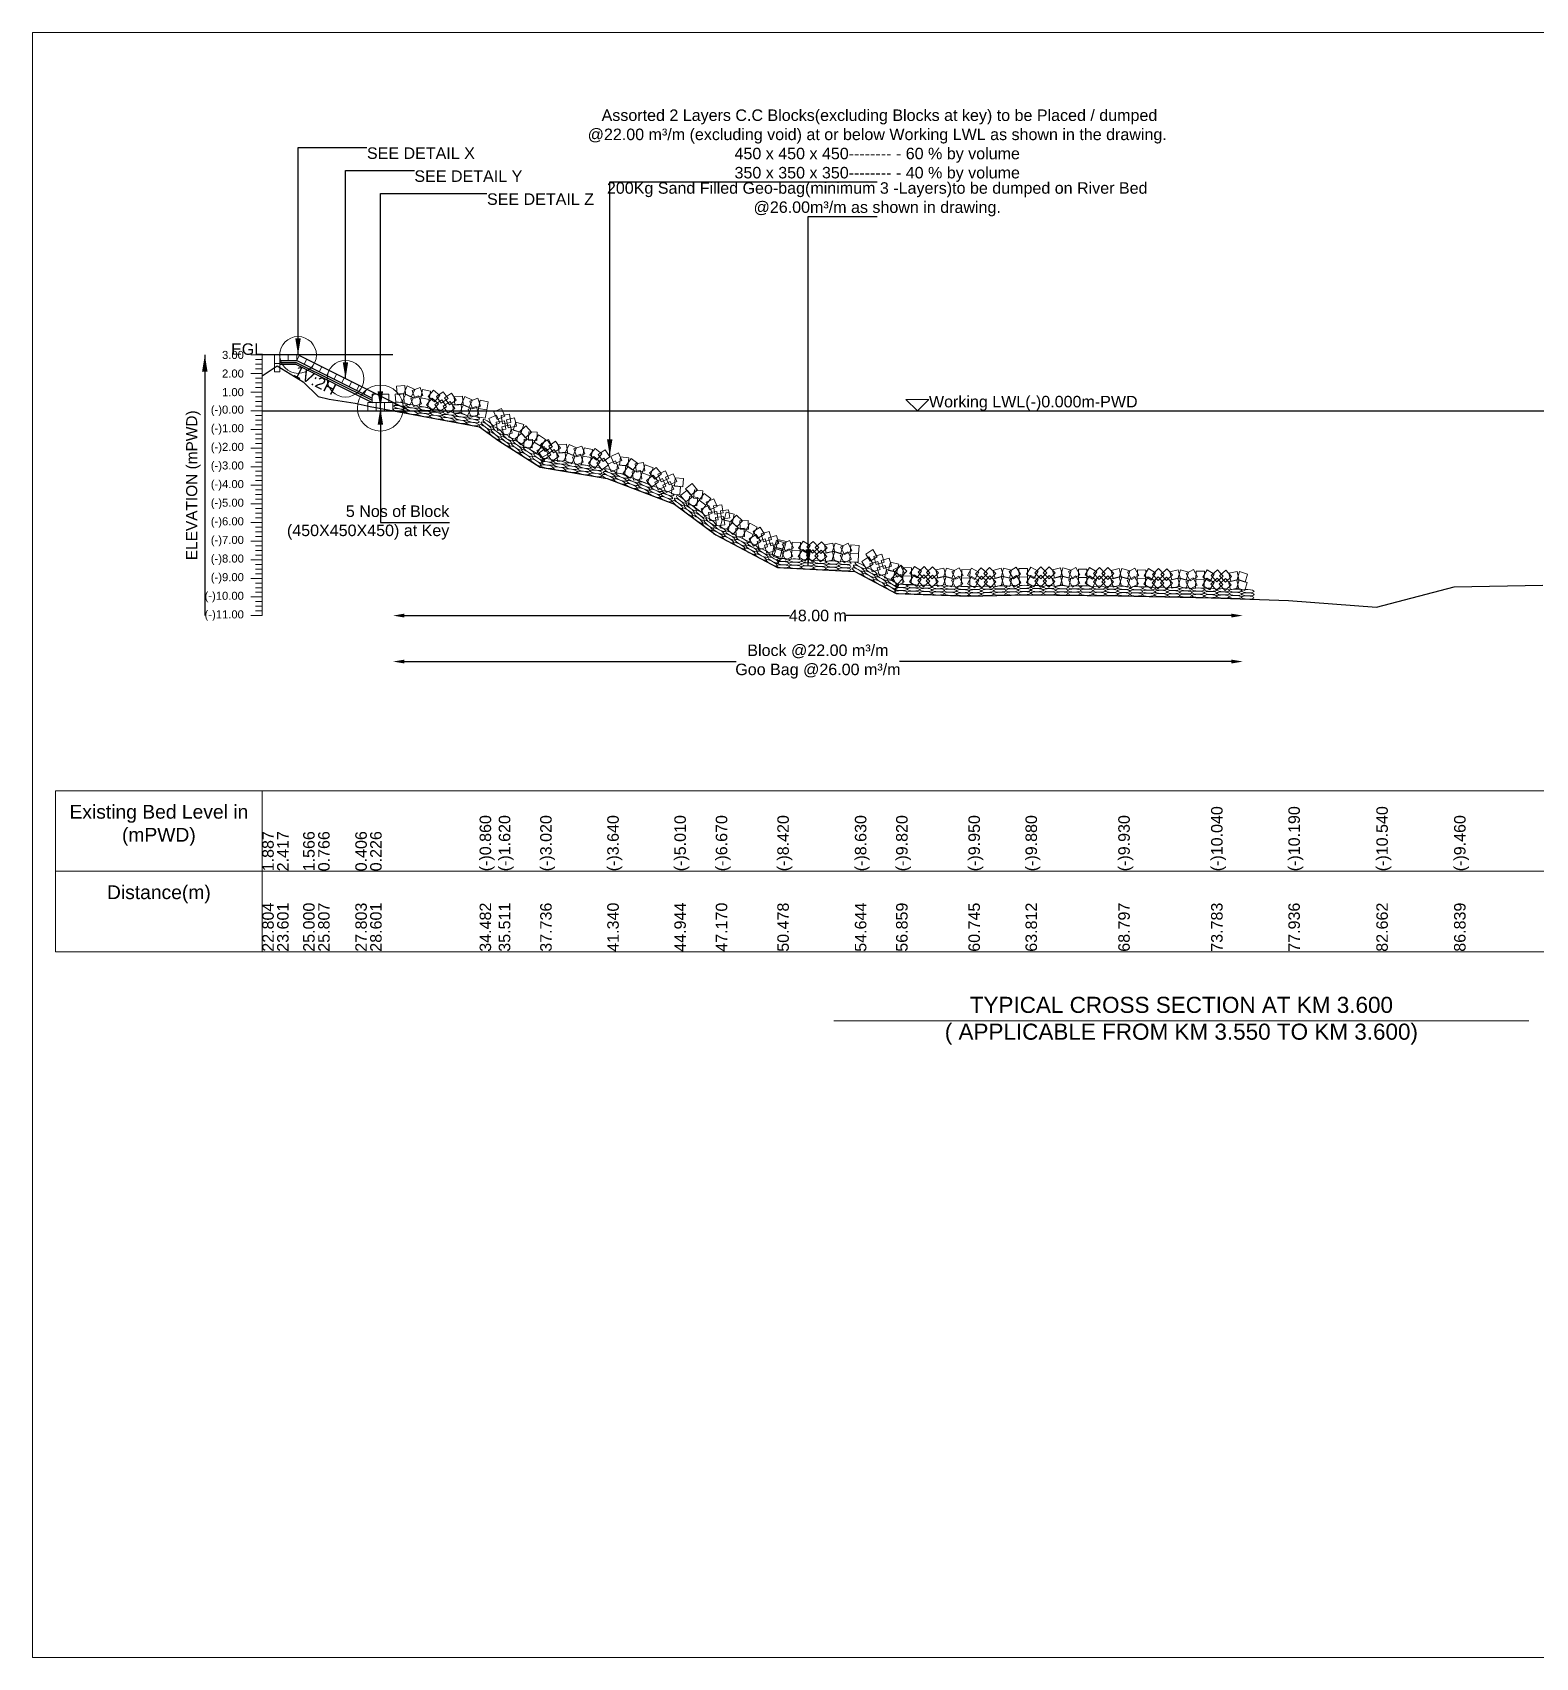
# Model space of a CAD drawing. Header units: inches. Extents: x 89000 to 380017, y -7071 to 0.
# Drawn here: x 370000 to 376541, y -7071 to 0 of the extents above; entities that cross this region are included whole.
import ezdxf

# ---------------------------------------------------------------- set-up
doc = ezdxf.new("R2010")
doc.units = ezdxf.units.IN
doc.header["$LTSCALE"] = 7
doc.header["$MEASUREMENT"] = 0
doc.header["$PDMODE"] = 3
for name, color, linetype, lineweight in [('Cross section Data Border', 7, 'Continuous', 9), ('Cross Section Labels', 7, 'Continuous', 9), ('Existing_Bed_Level for Xsection', 7, 'Continuous', 25), ('Long Section Labels', 7, 'Continuous', 9)]:
    doc.layers.add(name, color=color, linetype=linetype, lineweight=lineweight)
doc.styles.get("Standard").update_dxf_attribs({"font": 'arial.ttf'})
doc.dimstyles.new('Appron Lebeling Style', dxfattribs={"dimtxt": 50, "dimasz": 50, "dimexe": 0.18, "dimexo": 0.0625, "dimgap": 0.09, "dimtad": 0, "dimtih": 1, "dimtoh": 1, "dimdec": 4, "dimzin": 0, "dimdsep": 46, "dimtxsty": 'Standard', "dimcen": 0.09, "dimse1": 1, "dimse2": 1, "dimadec": 0, "dimazin": 0, "dimtfac": 1, "dimtdec": 4, "dimtofl": 0, "dimtmove": 0, "dimatfit": 3, "dimfxl": 1, "dimtolj": 1, "dimtzin": 0, "dimarcsym": 0})
doc.dimstyles.get("Standard").update_dxf_attribs({"dimtxt": 0.18, "dimasz": 0.18, "dimexe": 0.18, "dimexo": 0.0625, "dimgap": 0.09, "dimtad": 0, "dimtih": 1, "dimtoh": 1, "dimdec": 4, "dimzin": 0, "dimdsep": 46, "dimtxsty": 'Standard', "dimcen": 0.09, "dimadec": 0, "dimazin": 0, "dimtfac": 1, "dimtdec": 4, "dimtofl": 0, "dimtmove": 0, "dimatfit": 3, "dimfxl": 1, "dimtolj": 1, "dimtzin": 0, "dimarcsym": 0})

# ---------------------------------------------------------------- blocks, each defined once
blk = doc.blocks.new('*D63')
at = {"layer": 'Cross Section Labels', "color": 0, "lineweight": -2, "transparency": 16777216}
for p, q in [((371618.7, -2537.3), (373294.6, -2537.3)), ((375217.7, -2537.3), (373541.8, -2537.3))]:
    blk.add_line(p, q, dxfattribs=at)
at = {"layer": 'Cross Section Labels', "color": 0, "transparency": 16777216}
for points in [[(371618.7, -2528.9), (371618.7, -2545.6), (371568.7, -2537.3)], [(375217.7, -2528.9), (375217.7, -2545.6), (375267.7, -2537.3)]]:
    blk.add_solid(points, dxfattribs=at)
at = {"layer": 'Defpoints', "color": 0, "transparency": 16777216}
for p in [(371568.7, -1646.3), (375267.7, -2464.5), (375267.7, -2537.3)]:
    blk.add_point(p, dxfattribs=at)
at = {"layer": 'Cross Section Labels', "color": 0, "transparency": 16777216, "insert": (373418.2, -2537.3), "char_height": 50, "attachment_point": 5}
blk.add_mtext('\\A1;48.00 m', dxfattribs=at)
blk = doc.blocks.new('*D64')
at = {"layer": 'Cross Section Labels', "color": 0, "lineweight": -2, "transparency": 16777216}
for p, q in [((371618.7, -2737.3), (373062.6, -2737.3)), ((375217.7, -2737.3), (373773.8, -2737.3))]:
    blk.add_line(p, q, dxfattribs=at)
at = {"layer": 'Cross Section Labels', "color": 0, "transparency": 16777216}
for points in [[(371618.7, -2728.9), (371618.7, -2745.6), (371568.7, -2737.3)], [(375217.7, -2728.9), (375217.7, -2745.6), (375267.7, -2737.3)]]:
    blk.add_solid(points, dxfattribs=at)
at = {"layer": 'Defpoints', "color": 0, "transparency": 16777216}
for p in [(371568.7, -1646.3), (375267.7, -2464.5), (375267.7, -2737.3)]:
    blk.add_point(p, dxfattribs=at)
at = {"layer": 'Cross Section Labels', "color": 0, "transparency": 16777216, "insert": (373418.2, -2737.3), "char_height": 50, "attachment_point": 5}
blk.add_mtext('\\A1;Block @22.00 m³/m ^JGoo Bag @26.00 m³/m ', dxfattribs=at)

msp = doc.modelspace()

# ---------------------------------------------------------------- linework, layer by layer
at = {"layer": 'Cross section Data Border'}
msp.add_lwpolyline([(370100, -3300), (378097.0325, -3300), (378097.0325, -4000), (370100, -4000)], close=True, dxfattribs=at)
for points in [[(371000, -3300), (371000, -4000)], [(370100, -3650), (378097.0325, -3650)]]:
    msp.add_lwpolyline(points, dxfattribs=at)
at = {"layer": 'Cross Section Labels'}
for points in [[(370000, 0), (380000, 0), (380000, -7071), (370000, -7071)], [(373851.5077, -1646.26), (373901.5077, -1596.26), (373801.5077, -1596.26)]]:
    msp.add_lwpolyline(points, close=True, dxfattribs=at)
msp.add_lwpolyline([(373488, -4300), (375000, -4300), (376512, -4300)], dxfattribs=at)
for centre, radius in [((371155.6077, -1403.26), 80), ((371362.1577, -1506.535), 80), ((371514.0327, -1634.11), 100)]:
    msp.add_circle(centre, radius, dxfattribs=at)
at = {"layer": 'Existing_Bed_Level for Xsection'}
for points in [[(371568.7077, -1403.26), (371000, -1403.26)], [(371641.6077, -1646.26), (371160.73854, -1405.82542), (371155.6077, -1403.26), (371149.87125, -1403.26), (371076.97125, -1403.26)], [(371000, -1493.413), (371064.58445, -1450.483), (371177.91581, -1519.414), (371243.28085, -1584.214), (371291.37717, -1595.554), (371404.94889, -1613.374), (371469.57245, -1627.954), (371945.94803, -1715.92), (372029.27132, -1777.48), (372209.5257, -1890.88), (372501.46012, -1941.1), (372793.41303, -2052.07), (372973.67817, -2186.53), (373241.61096, -2328.28), (373579.10447, -2345.29), (373758.53336, -2441.68), (374073.2908, -2452.21), (374321.706, -2446.54), (374725.45679, -2450.59), (375129.37664, -2459.5), (375465.72137, -2471.65), (375848.53475, -2500), (376186.86925, -2412.52), (376573.15247, -2404.42)], [(371076.97125, -1427.56), (371149.87125, -1427.56), (371477.5827, -1591.41573)], [(371076.97125, -1435.66), (371147.9591, -1435.66), (371477.5827, -1600.4718)], [(371076.97125, -1443.76), (371146.04695, -1443.76), (371477.5827, -1609.52788)], [(371000, -1646.26), (377401.40476, -1646.26)]]:
    msp.add_lwpolyline(points, dxfattribs=at)
at = {"layer": 'Long Section Labels'}
for points in [[(371000, -1403.26), (370950, -1403.26)], [(371000, -2537.26), (371000, -2456.26), (371000, -2375.26), (371000, -2294.26), (371000, -2213.26), (371000, -2132.26), (371000, -2051.26), (371000, -1970.26), (371000, -1889.26), (371000, -1808.26), (371000, -1727.26), (371000, -1646.26), (371000, -1565.26), (371000, -1484.26), (371000, -1403.26)], [(371000, -1484.26), (370950, -1484.26)], [(371000, -1423.51), (370970, -1423.51)], [(371000, -1443.76), (370970, -1443.76)], [(371000, -1464.01), (370970, -1464.01)], [(371000, -1504.51), (370970, -1504.51)], [(371000, -1524.76), (370970, -1524.76)], [(371000, -1545.01), (370970, -1545.01)], [(371000, -1565.26), (370950, -1565.26)], [(371000, -1585.51), (370970, -1585.51)], [(371000, -1605.76), (370970, -1605.76)], [(371000, -1626.01), (370970, -1626.01)], [(371000, -1646.26), (370950, -1646.26)], [(371000, -1666.51), (370970, -1666.51)], [(371000, -1686.76), (370970, -1686.76)], [(371000, -1727.26), (370950, -1727.26)], [(371000, -1707.01), (370970, -1707.01)], [(371000, -1747.51), (370970, -1747.51)], [(371000, -1808.26), (370950, -1808.26)], [(371000, -1767.76), (370970, -1767.76)], [(371000, -1788.01), (370970, -1788.01)], [(371000, -1828.51), (370970, -1828.51)], [(371000, -1889.26), (370950, -1889.26)], [(371000, -1848.76), (370970, -1848.76)], [(371000, -1869.01), (370970, -1869.01)], [(371000, -1970.26), (370950, -1970.26)], [(371000, -1909.51), (370970, -1909.51)], [(371000, -1929.76), (370970, -1929.76)], [(371000, -1950.01), (370970, -1950.01)], [(371000, -1990.51), (370970, -1990.51)], [(371000, -2010.76), (370970, -2010.76)], [(371000, -2031.01), (370970, -2031.01)], [(371000, -2051.26), (370950, -2051.26)], [(371000, -2071.51), (370970, -2071.51)], [(371000, -2091.76), (370970, -2091.76)], [(371000, -2112.01), (370970, -2112.01)], [(371000, -2132.26), (370950, -2132.26)], [(371000, -2152.51), (370970, -2152.51)], [(371000, -2172.76), (370970, -2172.76)], [(371000, -2213.26), (370950, -2213.26)], [(371000, -2193.01), (370970, -2193.01)], [(371000, -2233.51), (370970, -2233.51)], [(371000, -2253.76), (370970, -2253.76)], [(371000, -2294.26), (370950, -2294.26)], [(371000, -2274.01), (370970, -2274.01)], [(371000, -2314.51), (370970, -2314.51)], [(371000, -2375.26), (370950, -2375.26)], [(371000, -2334.76), (370970, -2334.76)], [(371000, -2355.01), (370970, -2355.01)], [(371000, -2395.51), (370970, -2395.51)], [(371000, -2456.26), (370950, -2456.26)], [(371000, -2415.76), (370970, -2415.76)], [(371000, -2436.01), (370970, -2436.01)], [(371000, -2537.26), (370950, -2537.26)], [(371000, -2476.51), (370970, -2476.51)], [(371000, -2496.76), (370970, -2496.76)], [(371000, -2517.01), (370970, -2517.01)]]:
    msp.add_lwpolyline(points, dxfattribs=at)
for points in [[(371076.97125, -1403.26), (371052.67125, -1403.26), (371052.67125, -1439.71), (371076.97125, -1439.71)], [(371113.42125, -1403.26), (371076.97125, -1403.26), (371076.97125, -1427.56), (371113.42125, -1427.56)], [(371149.87125, -1403.26), (371113.42125, -1403.26), (371113.42125, -1427.56), (371149.87125, -1427.56)], [(371193.34041, -1422.12635), (371160.73854, -1405.82542), (371149.87125, -1427.56), (371182.47312, -1443.86094)], [(371076.97125, -1439.71), (371052.67125, -1439.71), (371052.67125, -1476.16), (371076.97125, -1476.16)], [(371225.94228, -1438.42729), (371193.34041, -1422.12635), (371182.47312, -1443.86094), (371215.07499, -1460.16187)], [(371258.54416, -1454.72823), (371225.94228, -1438.42729), (371215.07499, -1460.16187), (371247.67687, -1476.46281)], [(371291.14603, -1471.02916), (371258.54416, -1454.72823), (371247.67687, -1476.46281), (371280.27874, -1492.76374)], [(371323.7479, -1487.3301), (371291.14603, -1471.02916), (371280.27874, -1492.76374), (371312.88061, -1509.06468)], [(371356.34977, -1503.63103), (371323.7479, -1487.3301), (371312.88061, -1509.06468), (371345.48248, -1525.36561)], [(371388.95164, -1519.93197), (371356.34977, -1503.63103), (371345.48248, -1525.36561), (371378.08435, -1541.66655)], [(371421.55351, -1536.2329), (371388.95164, -1519.93197), (371378.08435, -1541.66655), (371410.68622, -1557.96748)], [(371454.15538, -1552.53384), (371421.55351, -1536.2329), (371410.68622, -1557.96748), (371443.28809, -1574.26842)], [(371486.75725, -1568.83477), (371454.15538, -1552.53384), (371443.28809, -1574.26842), (371475.88996, -1590.56936)], [(371620.78136, -1535.56705), (371584.4462, -1538.45815), (371587.33729, -1574.79331), (371623.67246, -1571.90222)], [(371664.19507, -1553.18432), (371631.28864, -1537.50729), (371615.61161, -1570.41373), (371648.51805, -1586.09075)], [(371686.84195, -1545.15392), (371652.48341, -1557.32327), (371664.65276, -1591.68181), (371699.01131, -1579.51246)], [(371732.8228, -1560.42412), (371696.97879, -1553.80528), (371690.35995, -1589.64929), (371726.20396, -1596.26813)], [(371495.8077, -1609.81), (371459.3577, -1609.81), (371459.3577, -1646.26), (371495.8077, -1646.26)], [(371514.0327, -1573.36), (371477.5827, -1573.36), (371477.5827, -1609.81), (371514.0327, -1609.81)], [(371532.2577, -1609.81), (371495.8077, -1609.81), (371495.8077, -1646.26), (371532.2577, -1646.26)], [(371550.4827, -1573.36), (371514.0327, -1573.36), (371514.0327, -1609.81), (371550.4827, -1609.81)], [(371568.7077, -1609.81), (371532.2577, -1609.81), (371532.2577, -1646.26), (371568.7077, -1646.26)], [(371614.16252, -1571.41107), (371577.82736, -1574.30216), (371580.71845, -1610.63732), (371617.05361, -1607.74623)], [(371657.57623, -1589.02833), (371624.6698, -1573.35131), (371608.99277, -1606.25774), (371641.89921, -1621.93477)], [(371680.22311, -1580.99793), (371645.86457, -1593.16728), (371658.03392, -1627.52583), (371692.39246, -1615.35647)], [(371726.20396, -1596.26813), (371690.35995, -1589.64929), (371683.7411, -1625.49331), (371719.58512, -1632.11215)], [(371766.50857, -1615.44502), (371738.76201, -1591.80754), (371715.12452, -1619.5541), (371742.87109, -1643.19159)], [(371773.12741, -1579.60101), (371745.38085, -1555.96352), (371721.74337, -1583.71009), (371749.48993, -1607.34757)], [(371781.35088, -1598.77472), (371751.31688, -1619.42809), (371771.97024, -1649.46209), (371802.00424, -1628.80872)], [(371787.96972, -1562.93071), (371757.93572, -1583.58407), (371778.58909, -1613.61807), (371808.62309, -1592.96471)], [(371837.85199, -1635.40738), (371817.17471, -1605.38984), (371787.15717, -1626.06711), (371807.83444, -1656.08466)], [(371844.47083, -1599.56337), (371823.79356, -1569.54582), (371793.77601, -1590.2231), (371814.45328, -1620.24064)], [(371865.07063, -1617.74296), (371828.73547, -1620.63405), (371831.62656, -1656.96922), (371867.96172, -1654.07812)], [(371871.68947, -1581.89895), (371835.35431, -1584.79004), (371838.2454, -1621.1252), (371874.58056, -1618.23411)], [(371908.48434, -1635.36023), (371875.57791, -1619.6832), (371859.90088, -1652.58963), (371892.80731, -1668.26666)], [(371915.10318, -1599.51621), (371882.19675, -1583.83919), (371866.51972, -1616.74562), (371899.42615, -1632.42265)], [(371937.75006, -1591.48581), (371903.39152, -1603.65516), (371915.56087, -1638.0137), (371949.91941, -1625.84435)], [(371983.73091, -1606.75601), (371947.88689, -1600.13717), (371941.26805, -1635.98119), (371977.11207, -1642.60003)], [(371931.13122, -1627.32983), (371896.77268, -1639.49918), (371908.94203, -1673.85772), (371943.30057, -1661.68837)], [(371977.11207, -1642.60003), (371941.26805, -1635.98119), (371934.64921, -1671.8252), (371970.49323, -1678.44404)], [(372033.91692, -1698.57882), (372019.33761, -1665.17154), (371985.93033, -1679.75084), (372000.50963, -1713.15812)], [(372055.57638, -1669.2621), (372040.99708, -1635.85481), (372007.58979, -1650.43412), (372022.1691, -1683.8414)], [(372054.56415, -1690.10034), (372018.51639, -1695.50049), (372023.91654, -1731.54824), (372059.9643, -1726.1481)], [(372076.22361, -1660.78361), (372040.17586, -1666.18376), (372045.576, -1702.23152), (372081.62376, -1696.83137)], [(372106.318, -1712.53907), (372098.21255, -1677.00171), (372062.67519, -1685.10715), (372070.78063, -1720.64452)], [(372138.14044, -1706.19729), (372103.31358, -1695.44125), (372092.55754, -1730.26811), (372127.3844, -1741.02415)], [(372086.90841, -1743.39147), (372078.80297, -1707.85411), (372043.26561, -1715.95955), (372051.37105, -1751.49692)], [(372118.73086, -1737.04969), (372083.904, -1726.29365), (372073.14796, -1761.12051), (372107.97482, -1771.87655)], [(372152.5471, -1769.47777), (372127.7749, -1742.73939), (372101.03652, -1767.51159), (372125.80872, -1794.24997)], [(372171.95668, -1738.62537), (372147.18448, -1711.88699), (372120.44611, -1736.65919), (372145.2183, -1763.39757)], [(372195.96765, -1739.5428), (372159.54473, -1738.138), (372158.13993, -1774.56092), (372194.56285, -1775.96572)], [(372233.03719, -1770.74003), (372202.18479, -1751.33045), (372182.7752, -1782.18285), (372213.6276, -1801.59243)], [(372176.55807, -1770.3952), (372140.13515, -1768.9904), (372138.73035, -1805.41332), (372175.15327, -1806.81812)], [(372213.6276, -1801.59243), (372182.7752, -1782.18285), (372163.36562, -1813.03525), (372194.21802, -1832.44484)], [(372243.97835, -1834.31929), (372226.94488, -1802.09409), (372194.71968, -1819.12756), (372211.75315, -1851.35276)], [(372234.44665, -1808.60493), (372204.66774, -1829.62442), (372225.68723, -1859.40333), (372255.46614, -1838.38384)], [(372240.62619, -1772.68257), (372210.84728, -1793.70206), (372231.86677, -1823.48097), (372261.64568, -1802.46148)], [(372263.38793, -1803.46689), (372246.35446, -1771.24169), (372214.12926, -1788.27516), (372231.16273, -1820.50036)], [(372291.39198, -1844.54315), (372270.34878, -1814.78099), (372240.58662, -1835.82419), (372261.62982, -1865.58635)], [(372297.57152, -1808.6208), (372276.52832, -1778.85863), (372246.76616, -1799.90183), (372267.80936, -1829.664)], [(372318.39233, -1826.54684), (372282.09528, -1829.88254), (372285.43098, -1866.17958), (372321.72803, -1862.84389)], [(372324.57187, -1790.62449), (372288.27483, -1793.96018), (372291.61052, -1830.25723), (372327.90757, -1826.92153)], [(372362.01846, -1843.63132), (372328.92257, -1828.35831), (372313.64956, -1861.45419), (372346.74545, -1876.7272)], [(372368.198, -1807.70896), (372335.10211, -1792.43595), (372319.82911, -1825.53184), (372352.92499, -1840.80484)], [(372384.56533, -1835.32427), (372350.35835, -1847.91333), (372362.9474, -1882.12032), (372397.15439, -1869.53126)], [(372390.74488, -1799.40191), (372356.53789, -1811.99097), (372369.12695, -1846.19796), (372403.33393, -1833.6089)], [(372436.90922, -1814.10807), (372400.98686, -1807.92853), (372394.80732, -1843.85089), (372430.72968, -1850.03043)], [(372477.44557, -1832.79011), (372449.41172, -1809.49407), (372426.11568, -1837.52793), (372454.14954, -1860.82397)], [(372492.08269, -1815.93936), (372462.30378, -1836.95885), (372483.32327, -1866.73776), (372513.10218, -1845.71827)], [(372565.24809, -1862.64977), (372550.29988, -1829.40592), (372517.05603, -1844.35413), (372532.00425, -1877.59798)], [(372430.72968, -1850.03043), (372394.80732, -1843.85089), (372388.62778, -1879.77325), (372424.55014, -1885.95279)], [(372471.26603, -1868.71247), (372443.23217, -1845.41643), (372419.93614, -1873.45029), (372447.97, -1896.74633)], [(372485.90315, -1851.86172), (372456.12424, -1872.88121), (372477.14373, -1902.66012), (372506.92264, -1881.64063)], [(372552.29756, -1896.72155), (372537.34935, -1863.4777), (372504.1055, -1878.42592), (372519.05371, -1911.66976)], [(372582.24679, -1884.23434), (372545.98339, -1880.55079), (372542.29984, -1916.81418), (372578.56323, -1920.49774)], [(372595.19732, -1850.16256), (372558.93392, -1846.47901), (372555.25037, -1882.7424), (372591.51376, -1886.42596)], [(372621.78924, -1909.36425), (372592.23455, -1888.03065), (372570.90094, -1917.58534), (372600.45563, -1938.91894)], [(372634.73977, -1875.29247), (372605.18508, -1853.95887), (372583.85147, -1883.51355), (372613.40616, -1904.84716)], [(372645.51033, -1905.53301), (372609.52456, -1911.33187), (372615.32341, -1947.31764), (372651.30918, -1941.51879)], [(372658.46086, -1871.46123), (372622.47509, -1877.26009), (372628.27394, -1913.24586), (372664.25972, -1907.44701)], [(372700.95034, -1894.74345), (372666.87856, -1881.79292), (372653.92803, -1915.8647), (372687.99981, -1928.81523)], [(372737.15409, -1920.84907), (372714.10542, -1892.61148), (372685.86784, -1915.66016), (372708.91651, -1943.89774)], [(372754.74975, -1907.1164), (372721.49401, -1922.03814), (372736.41574, -1955.29388), (372769.67148, -1940.37214)], [(372687.99981, -1928.81523), (372653.92803, -1915.8647), (372640.9775, -1949.93648), (372675.04928, -1962.88702)], [(372724.20356, -1954.92085), (372701.15489, -1926.68326), (372672.9173, -1949.73194), (372695.96598, -1977.96952)], [(372741.79921, -1941.18818), (372708.54347, -1956.10992), (372723.46521, -1989.36566), (372756.72095, -1974.44392)], [(372790.80002, -1987.37527), (372775.85181, -1954.13142), (372742.60796, -1969.07964), (372757.55618, -2002.32349)], [(372803.75056, -1953.30349), (372788.80234, -1920.05964), (372755.55849, -1935.00786), (372770.50671, -1968.25171)], [(372820.74925, -1974.88806), (372784.48585, -1971.20451), (372780.8023, -2007.46791), (372817.0657, -2011.15146)], [(372833.69978, -1940.81628), (372797.43638, -1937.13273), (372793.75283, -1973.39613), (372830.01623, -1977.07968)], [(372893.79071, -1991.12467), (372871.21514, -1962.50743), (372842.5979, -1985.083), (372865.17347, -2013.70024)], [(372871.99743, -2020.34205), (372849.42186, -1991.72481), (372820.80462, -2014.30038), (372843.38019, -2042.91762)], [(372895.8602, -2023.15922), (372859.66313, -2018.8727), (372855.37661, -2055.06978), (372891.57368, -2059.3563)], [(372917.65348, -1993.94184), (372881.45641, -1989.65532), (372877.16989, -2025.85239), (372913.36696, -2030.13891)], [(372930.34112, -2057.19573), (372901.12374, -2035.40245), (372879.33045, -2064.61983), (372908.54783, -2086.41311)], [(372952.1344, -2027.97835), (372922.91702, -2006.18507), (372901.12374, -2035.40245), (372930.34112, -2057.19573)], [(372979.79644, -2063.00728), (372965.37005, -2029.53368), (372931.89645, -2043.96008), (372946.32285, -2077.43368)], [(372958.00316, -2092.22466), (372943.57676, -2058.75107), (372910.10317, -2073.17746), (372924.52957, -2106.65106)], [(372978.68895, -2083.84067), (372942.61688, -2089.07594), (372947.85214, -2125.14802), (372983.92422, -2119.91275)], [(373000.48223, -2054.62329), (372964.41016, -2059.85856), (372969.64543, -2095.93063), (373005.7175, -2090.69537)], [(373013.15387, -2141.68958), (373007.88988, -2105.62168), (372971.82199, -2110.88568), (372977.08598, -2146.95357)], [(373037.05403, -2127.45047), (373001.51968, -2119.33184), (372993.40106, -2154.8662), (373028.93541, -2162.98482)], [(373034.94715, -2112.4722), (373029.68316, -2076.4043), (372993.61527, -2081.6683), (372998.87926, -2117.73619)], [(373054.09945, -2095.23159), (373018.56509, -2087.11296), (373010.44647, -2122.64732), (373045.98083, -2130.76594)], [(373090.24845, -2125.03709), (373063.54406, -2100.22826), (373038.73523, -2126.93265), (373065.43963, -2151.74148)], [(373073.20304, -2157.25597), (373046.49864, -2132.44714), (373021.68982, -2159.15153), (373048.39421, -2183.96036)], [(373097.21531, -2156.3733), (373060.78943, -2157.69916), (373062.1153, -2194.12504), (373098.54118, -2192.79917)], [(373114.26073, -2124.15442), (373077.83485, -2125.48028), (373079.16072, -2161.90616), (373115.58659, -2160.58029)], [(373136.51633, -2184.70785), (373104.29745, -2167.66244), (373087.25204, -2199.88132), (373119.47092, -2216.92673)], [(373153.56175, -2152.48897), (373121.34287, -2135.44356), (373104.29745, -2167.66244), (373136.51633, -2184.70785)], [(373169.23193, -2215.07073), (373149.83379, -2184.21114), (373118.9742, -2203.60928), (373138.37234, -2234.46887)], [(373186.27735, -2182.85185), (373166.87921, -2151.99226), (373136.01962, -2171.3904), (373155.41776, -2202.24999)], [(373205.42936, -2171.38915), (373170.58998, -2182.10454), (373181.30536, -2216.94393), (373216.14475, -2206.22854)], [(373248.37323, -2223.25582), (373237.6301, -2188.42497), (373202.79926, -2199.1681), (373213.54239, -2233.99894)], [(373188.38395, -2203.60803), (373153.54456, -2214.32342), (373164.25995, -2249.16281), (373199.09933, -2238.44742)], [(373231.32781, -2255.4747), (373220.58468, -2220.64385), (373185.75384, -2231.38698), (373196.49697, -2266.21782)], [(373262.58619, -2246.76839), (373227.05184, -2238.64977), (373218.93322, -2274.18412), (373254.46757, -2282.30275)], [(373271.53638, -2257.27881), (373236.85014, -2246.07759), (373225.64892, -2280.76382), (373260.33516, -2291.96504)], [(373273.37117, -2220.87501), (373238.68493, -2209.67379), (373227.48371, -2244.36003), (373262.16994, -2255.56125)], [(373279.63161, -2214.54951), (373244.09726, -2206.43089), (373235.97864, -2241.96524), (373271.51299, -2250.08386)], [(373292.92667, -2246.33238), (373260.47272, -2262.92588), (373277.06622, -2295.37982), (373309.52016, -2278.78633)], [(373294.76145, -2209.92859), (373262.30751, -2226.52209), (373278.901, -2258.97603), (373311.35495, -2242.38253)], [(373340.51952, -2255.40638), (373304.11573, -2253.5716), (373302.28094, -2289.97539), (373338.68474, -2291.81018)], [(373342.35431, -2219.00259), (373305.95052, -2217.16781), (373304.11573, -2253.5716), (373340.51952, -2255.40638)], [(373383.00082, -2269.10141), (373352.37976, -2249.32888), (373332.60723, -2279.94994), (373363.22829, -2299.72247)], [(373384.83561, -2232.69762), (373354.21455, -2212.92508), (373334.44201, -2243.54614), (373365.06307, -2263.31868)], [(373395.51546, -2250.61961), (373368.46697, -2275.05282), (373392.90018, -2302.10131), (373419.94867, -2277.6681)], [(373397.35024, -2214.21582), (373370.30175, -2238.64903), (373394.73496, -2265.69752), (373421.78345, -2241.26431)], [(373456.35349, -2279.48239), (373431.89875, -2252.45336), (373404.86973, -2276.90811), (373429.32447, -2303.93713)], [(373458.18828, -2243.0786), (373433.73353, -2216.04957), (373406.70451, -2240.50431), (373431.15925, -2267.53334)], [(373481.00531, -2258.38324), (373445.36861, -2266.04012), (373453.02549, -2301.67682), (373488.66219, -2294.01995)], [(373482.8401, -2221.97945), (373447.2034, -2229.63633), (373454.86027, -2265.27303), (373490.49698, -2257.61616)], [(373526.36292, -2270.12231), (373491.67668, -2258.92109), (373480.47546, -2293.60733), (373515.1617, -2304.80855)], [(373528.19771, -2233.71852), (373493.51147, -2222.5173), (373482.31025, -2257.20354), (373516.99649, -2268.40476)], [(373547.75321, -2259.17589), (373515.29926, -2275.76938), (373531.89276, -2308.22333), (373564.3467, -2291.62983)], [(373549.58799, -2222.7721), (373517.13405, -2239.36559), (373533.72755, -2271.81953), (373566.18149, -2255.22604)], [(373597.18085, -2231.8461), (373560.77706, -2230.01131), (373558.94227, -2266.4151), (373595.34606, -2268.24989)], [(373676.54888, -2281.08986), (373657.34706, -2250.10773), (373626.36493, -2269.30954), (373645.56674, -2300.29168)], [(373595.34606, -2268.24989), (373558.94227, -2266.4151), (373557.10749, -2302.8189), (373593.51128, -2304.65368)], [(373659.29924, -2313.19987), (373640.09742, -2282.21773), (373609.11529, -2301.41955), (373628.3171, -2332.40168)], [(373678.52365, -2301.859), (373643.61693, -2312.35297), (373654.11089, -2347.25969), (373689.01761, -2336.76572)], [(373695.77328, -2269.74899), (373660.86656, -2280.24296), (373671.36053, -2315.14968), (373706.26725, -2304.65572)], [(373721.13733, -2353.99728), (373710.61557, -2319.09893), (373675.71722, -2329.62069), (373686.23898, -2364.51904)], [(373738.38697, -2321.88727), (373727.86521, -2286.98892), (373692.96686, -2297.51068), (373703.48862, -2332.40904)], [(373769.7, -2313.3796), (373734.21791, -2305.03553), (373725.87384, -2340.51763), (373761.35593, -2348.8617)], [(373778.38932, -2321.39983), (373746.22071, -2338.53993), (373763.36082, -2370.70854), (373795.52943, -2353.56844)], [(373805.65903, -2343.41402), (373779.1127, -2318.43615), (373754.13482, -2344.98248), (373780.68116, -2369.96036)], [(373826.12886, -2329.66747), (373789.69924, -2328.44874), (373788.48052, -2364.87836), (373824.91014, -2366.09709)], [(373868.83575, -2342.64194), (373837.8846, -2323.39021), (373818.63287, -2354.34135), (373849.58402, -2373.59308)], [(373881.03596, -2323.95109), (373854.40464, -2348.83834), (373879.2919, -2375.46966), (373905.92322, -2350.5824)], [(373942.35352, -2351.78062), (373917.44506, -2325.16913), (373890.83358, -2350.07759), (373915.74203, -2376.68907)], [(373966.64491, -2330.26749), (373931.14283, -2338.52609), (373939.40143, -2374.02817), (373974.90351, -2365.76957)], [(374012.1946, -2341.23762), (373977.32385, -2330.62474), (373966.71097, -2365.4955), (374001.58173, -2376.10837)], [(374033.39666, -2329.93093), (374001.22805, -2347.07103), (374018.36815, -2379.23964), (374050.53676, -2362.09954)], [(374118.08149, -2348.49021), (374086.09674, -2331.00941), (374068.61595, -2362.99416), (374100.6007, -2380.47496)], [(374129.21136, -2329.14288), (374104.02167, -2355.48831), (374130.3671, -2380.678), (374155.55679, -2354.33257)], [(374191.99683, -2353.48031), (374165.63135, -2328.3116), (374140.46264, -2354.67709), (374166.82813, -2379.84579)], [(374215.04004, -2330.63524), (374180.05854, -2340.87716), (374190.30046, -2375.85867), (374225.28196, -2365.61675)], [(374261.13454, -2339.02663), (374225.72217, -2330.39143), (374217.08697, -2365.8038), (374252.49934, -2374.439)], [(374281.66724, -2326.54558), (374250.51337, -2345.46749), (374269.43529, -2376.62136), (374300.58916, -2357.69945)], [(374329.79616, -2332.1156), (374293.35565, -2332.94734), (374294.18739, -2369.38785), (374330.6279, -2368.55611)], [(374376.54901, -2344.41424), (374345.15568, -2325.89233), (374326.63377, -2357.28566), (374358.0271, -2375.80757)], [(374388.30834, -2325.44292), (374362.26692, -2350.94677), (374387.77077, -2376.9882), (374413.8122, -2351.48435)], [(374450.26057, -2351.82943), (374424.73599, -2325.80832), (374398.71488, -2351.33291), (374424.23946, -2377.35401)], [(374474.0417, -2329.75356), (374438.74267, -2338.84097), (374447.83008, -2374.14), (374483.12911, -2365.05259)], [(374519.83571, -2339.65441), (374484.72607, -2329.86073), (374474.9324, -2364.97037), (374510.04203, -2374.76404)], [(374540.76728, -2327.8545), (374509.00872, -2345.74294), (374526.89716, -2377.5015), (374558.65572, -2359.61305)], [(374631.68618, -2346.97351), (374600.29285, -2328.45159), (374581.77093, -2359.84492), (374613.16426, -2378.36684)], [(374643.44551, -2328.00218), (374617.40408, -2353.50604), (374642.90793, -2379.54747), (374668.94936, -2354.04361)], [(374705.39773, -2354.3887), (374679.87315, -2328.36759), (374653.85204, -2353.89217), (374679.37662, -2379.91328)], [(374729.17886, -2332.31282), (374693.87983, -2341.40023), (374702.96724, -2376.69926), (374738.26627, -2367.61185)], [(374776.27245, -2342.81691), (374741.28312, -2332.60177), (374731.06798, -2367.5911), (374766.05731, -2377.80624)], [(374797.34439, -2331.26954), (374765.37303, -2348.77481), (374782.87831, -2380.74617), (374814.84967, -2363.2409)], [(374888.02682, -2351.48041), (374856.85848, -2332.58235), (374837.96042, -2363.75069), (374869.12876, -2382.64876)], [(374900.01342, -2332.65186), (374873.66721, -2357.84073), (374898.85609, -2384.18695), (374925.2023, -2358.99807)], [(373752.45036, -2345.48961), (373716.96827, -2337.14554), (373708.6242, -2372.62763), (373744.10629, -2380.9717)], [(373788.4094, -2375.52403), (373761.86306, -2350.54615), (373736.88518, -2377.09249), (373763.43152, -2402.07037)], [(373777.1706, -2357.82945), (373745.00199, -2374.96955), (373762.14209, -2407.13816), (373794.3107, -2389.99806)], [(373824.91014, -2366.09709), (373788.48052, -2364.87836), (373787.26179, -2401.30798), (373823.69141, -2402.52671)], [(373867.61702, -2379.07156), (373836.66587, -2359.81983), (373817.41414, -2390.77097), (373848.36529, -2410.0227)], [(373879.81723, -2360.38071), (373853.18591, -2385.26796), (373878.07317, -2411.89928), (373904.70449, -2387.01202)], [(373941.13479, -2388.21023), (373916.22634, -2361.59875), (373889.61485, -2386.50721), (373914.52331, -2413.11869)], [(373965.42618, -2366.69711), (373929.9241, -2374.95571), (373938.1827, -2410.45779), (373973.68478, -2402.19919)], [(374010.97587, -2377.66724), (373976.10512, -2367.05436), (373965.49225, -2401.92512), (374000.363, -2412.53799)], [(374032.17793, -2366.36055), (374000.00932, -2383.50065), (374017.14943, -2415.66926), (374049.31804, -2398.52916)], [(374079.91747, -2374.62819), (374043.48785, -2373.40946), (374042.26913, -2409.83908), (374078.69875, -2411.05781)], [(374081.1362, -2338.19857), (374044.70658, -2336.97984), (374043.48785, -2373.40946), (374079.91747, -2374.62819)], [(374118.91324, -2384.93072), (374086.92849, -2367.44992), (374069.44769, -2399.43467), (374101.43244, -2416.91547)], [(374130.0431, -2365.58339), (374104.85341, -2391.92882), (374131.19884, -2417.11851), (374156.38854, -2390.77308)], [(374192.82858, -2389.92082), (374166.46309, -2364.75211), (374141.29439, -2391.1176), (374167.65987, -2416.2863)], [(374215.87178, -2367.07575), (374180.89028, -2377.31767), (374191.1322, -2412.29917), (374226.1137, -2402.05726)], [(374261.96628, -2375.46714), (374226.55392, -2366.83194), (374217.91872, -2402.2443), (374253.33108, -2410.8795)], [(374282.49899, -2362.98608), (374251.34512, -2381.908), (374270.26703, -2413.06187), (374301.4209, -2394.13996)], [(374330.6279, -2368.55611), (374294.18739, -2369.38785), (374295.01914, -2405.82836), (374331.45964, -2404.99662)], [(374376.1834, -2380.86241), (374344.79007, -2362.34049), (374326.26816, -2393.73382), (374357.66149, -2412.25574)], [(374387.94273, -2361.89108), (374361.90131, -2387.39494), (374387.40516, -2413.43637), (374413.44659, -2387.93251)], [(374449.89496, -2388.2776), (374424.37038, -2362.25649), (374398.34927, -2387.78107), (374423.87385, -2413.80218)], [(374473.67609, -2366.20172), (374438.37706, -2375.28913), (374447.46447, -2410.58816), (374482.7635, -2401.50075)], [(374519.4701, -2376.10257), (374484.36047, -2366.3089), (374474.56679, -2401.41853), (374509.67643, -2411.21221)], [(374540.40167, -2364.30266), (374508.64311, -2382.1911), (374526.53155, -2413.94966), (374558.29011, -2396.06122)], [(374588.32167, -2371.45049), (374551.8735, -2371.08488), (374551.50789, -2407.53305), (374587.95606, -2407.89866)], [(374588.68728, -2335.00233), (374552.23911, -2334.63672), (374551.8735, -2371.08488), (374588.32167, -2371.45049)], [(374631.32057, -2383.42167), (374599.92724, -2364.89976), (374581.40532, -2396.29309), (374612.79865, -2414.815)], [(374643.0799, -2364.45035), (374617.03847, -2389.9542), (374642.54232, -2415.99563), (374668.58375, -2390.49178)], [(374705.03212, -2390.83686), (374679.50754, -2364.81575), (374653.48643, -2390.34034), (374679.01101, -2416.36145)], [(374728.81325, -2368.76099), (374693.51422, -2377.8484), (374702.60163, -2413.14743), (374737.90066, -2404.06002)], [(374775.4686, -2379.25804), (374740.47927, -2369.0429), (374730.26413, -2404.03224), (374765.25346, -2414.24738)], [(374796.54054, -2367.71067), (374764.56918, -2385.21595), (374782.07446, -2417.18731), (374814.04582, -2399.68203)], [(374844.37113, -2375.43419), (374807.92999, -2374.63035), (374807.12614, -2411.07148), (374843.56728, -2411.87533)], [(374845.17498, -2338.99306), (374808.73384, -2338.18921), (374807.92999, -2374.63035), (374844.37113, -2375.43419)], [(374887.22297, -2387.92154), (374856.05463, -2369.02348), (374837.15657, -2400.19183), (374868.32491, -2419.08989)], [(374899.20957, -2369.09299), (374872.86336, -2394.28187), (374898.05224, -2420.62808), (374924.39845, -2395.4392)], [(374960.84004, -2396.22253), (374935.63019, -2369.89639), (374909.30404, -2395.10624), (374934.51389, -2421.43238)], [(374961.64389, -2359.7814), (374936.43404, -2333.45525), (374910.10789, -2358.6651), (374935.31774, -2384.99125)], [(374984.8849, -2374.43421), (374949.47915, -2383.09651), (374958.14145, -2418.50226), (374993.5472, -2409.83996)], [(374985.68875, -2337.99307), (374950.283, -2346.65538), (374958.9453, -2382.06112), (374994.35105, -2373.39882)], [(375030.55655, -2384.88498), (374995.56721, -2374.66985), (374985.35208, -2409.65918), (375020.34141, -2419.87432)], [(375031.3604, -2348.44385), (374996.37106, -2338.22871), (374986.15592, -2373.21805), (375021.14526, -2383.43318)], [(375051.62849, -2373.33761), (375019.65713, -2390.84289), (375037.1624, -2422.81425), (375069.13376, -2405.30897)], [(375052.43234, -2336.89648), (375020.46098, -2354.40175), (375037.96625, -2386.37311), (375069.93761, -2368.86784)], [(375099.45907, -2381.06114), (375063.01794, -2380.25729), (375062.21409, -2416.69842), (375098.65522, -2417.50227)], [(375100.26292, -2344.62), (375063.82179, -2343.81615), (375063.01794, -2380.25729), (375099.45907, -2381.06114)], [(375142.31092, -2393.54849), (375111.14257, -2374.65043), (375092.24451, -2405.81877), (375123.41286, -2424.71683)], [(375143.11477, -2357.10735), (375111.94642, -2338.20929), (375093.04836, -2369.37764), (375124.21671, -2388.2757)], [(375155.48641, -2375.0785), (375128.78884, -2399.89467), (375153.605, -2426.59224), (375180.30258, -2401.77607)], [(375156.80226, -2338.65226), (375130.10469, -2363.46842), (375154.92085, -2390.166), (375181.61842, -2365.34983)], [(375216.72956, -2403.07141), (375191.89214, -2376.39361), (375165.21434, -2401.23103), (375190.05176, -2427.90883)], [(375218.04541, -2366.64516), (375193.20799, -2339.96736), (375166.53019, -2364.80478), (375191.36761, -2391.48259)], [(375241.07822, -2381.62312), (375205.55424, -2389.78704), (375213.71816, -2425.31101), (375249.24214, -2417.14709)], [(375242.39407, -2345.19688), (375206.87009, -2353.3608), (375215.03401, -2388.88477), (375250.55798, -2380.72085)], [(375286.5985, -2392.71465), (375251.75617, -2382.00884), (375241.05036, -2416.85118), (375275.89269, -2427.55698)], [(375287.91435, -2356.28841), (375253.07202, -2345.5826), (375242.36621, -2380.42494), (375277.20854, -2391.13074)]]:
    msp.add_lwpolyline(points, close=True, dxfattribs=at)
for centre, major_axis in [((371598.96702, -1630.84339), (26.50864, -4.895)), ((371601.46747, -1617.30232), (26.50864, -4.895)), ((371654.48475, -1627.09232), (26.50864, -4.895)), ((371596.46657, -1644.38447), (26.50864, -4.895)), ((371649.48385, -1654.17447), (26.50864, -4.895)), ((371651.9843, -1640.6334), (26.50864, -4.895)), ((371702.50113, -1663.96447), (26.50864, -4.895)), ((371705.00158, -1650.4234), (26.50864, -4.895)), ((371707.50204, -1636.88233), (26.50864, -4.895)), ((371755.51841, -1673.75447), (26.50864, -4.895)), ((371758.01887, -1660.2134), (26.50864, -4.895)), ((371760.51932, -1646.67233), (26.50864, -4.895)), ((371808.5357, -1683.54448), (26.50864, -4.895)), ((371811.03615, -1670.0034), (26.50864, -4.895)), ((371813.5366, -1656.46233), (26.50864, -4.895)), ((371861.55298, -1693.33448), (26.50864, -4.895)), ((371864.05343, -1679.79341), (26.50864, -4.895)), ((371866.55388, -1666.25233), (26.50864, -4.895)), ((371914.57026, -1703.12448), (26.50864, -4.895)), ((371917.07071, -1689.58341), (26.50864, -4.895)), ((371919.57116, -1676.04234), (26.50864, -4.895)), ((371974.89807, -1711.62782), (21.68135, -16.01838)), ((371983.08053, -1700.55261), (21.68135, -16.01838)), ((371966.7156, -1722.70303), (21.68135, -16.01838)), ((372010.07829, -1754.73978), (21.68135, -16.01838)), ((372018.26076, -1743.66457), (21.68135, -16.01838)), ((372026.44322, -1732.58936), (21.68135, -16.01838)), ((372054.06776, -1784.94556), (22.81706, -14.35446)), ((372061.40027, -1773.2902), (22.81706, -14.35446)), ((372068.73278, -1761.63485), (22.81706, -14.35446)), ((372099.70189, -1813.65449), (22.81706, -14.35446)), ((372107.0344, -1801.99913), (22.81706, -14.35446)), ((372114.36691, -1790.34378), (22.81706, -14.35446)), ((372145.33602, -1842.36341), (22.81706, -14.35446)), ((372152.66853, -1830.70806), (22.81706, -14.35446)), ((372160.00103, -1819.05271), (22.81706, -14.35446)), ((372205.63516, -1847.76164), (22.81706, -14.35446)), ((372190.97015, -1871.07234), (22.81706, -14.35446)), ((372198.30265, -1859.41699), (22.81706, -14.35446)), ((372237.9526, -1888.78401), (26.56658, -4.57011)), ((372240.28709, -1875.21334), (26.56658, -4.57011)), ((372242.62159, -1861.64267), (26.56658, -4.57011)), ((372291.08576, -1897.92423), (26.56658, -4.57011)), ((372293.42025, -1884.35357), (26.56658, -4.57011)), ((372295.75474, -1870.7829), (26.56658, -4.57011)), ((372344.21892, -1907.06446), (26.56658, -4.57011)), ((372346.55341, -1893.49379), (26.56658, -4.57011)), ((372348.8879, -1879.92313), (26.56658, -4.57011)), ((372397.35207, -1916.20469), (26.56658, -4.57011)), ((372399.68657, -1902.63402), (26.56658, -4.57011)), ((372402.02106, -1889.06335), (26.56658, -4.57011)), ((372452.81972, -1911.77425), (26.56658, -4.57011)), ((372455.15422, -1898.20358), (26.56658, -4.57011)), ((372509.73872, -1922.14994), (25.19797, -9.57764)), ((372514.63115, -1909.27837), (25.19797, -9.57764)), ((372450.48523, -1925.34492), (26.56658, -4.57011)), ((372504.8463, -1935.0215), (25.19797, -9.57764)), ((372555.24225, -1954.17677), (25.19797, -9.57764)), ((372560.13467, -1941.30521), (25.19797, -9.57764)), ((372565.0271, -1928.43365), (25.19797, -9.57764)), ((372605.6382, -1973.33205), (25.19797, -9.57764)), ((372610.53062, -1960.46049), (25.19797, -9.57764)), ((372615.42305, -1947.58893), (25.19797, -9.57764)), ((372656.03415, -1992.48732), (25.19797, -9.57764)), ((372660.92657, -1979.61576), (25.19797, -9.57764)), ((372665.81899, -1966.7442), (25.19797, -9.57764)), ((372716.21494, -1985.89948), (25.19797, -9.57764)), ((372706.4301, -2011.6426), (25.19797, -9.57764)), ((372711.32252, -1998.77104), (25.19797, -9.57764)), ((372756.82605, -2030.79788), (25.19797, -9.57764)), ((372761.71847, -2017.92631), (25.19797, -9.57764)), ((372766.61089, -2005.05475), (25.19797, -9.57764)), ((372807.27338, -2053.8191), (21.60788, -16.11734)), ((372815.50639, -2042.78143), (21.60788, -16.11734)), ((372823.73941, -2031.74375), (21.60788, -16.11734)), ((372866.95516, -2063.97843), (21.60788, -16.11734)), ((372850.48913, -2086.05379), (21.60788, -16.11734)), ((372858.72215, -2075.01611), (21.60788, -16.11734)), ((372893.70488, -2118.28847), (21.60788, -16.11734)), ((372901.9379, -2107.2508), (21.60788, -16.11734)), ((372910.17092, -2096.21312), (21.60788, -16.11734)), ((372945.15365, -2139.48548), (21.60788, -16.11734)), ((372953.38667, -2128.44781), (21.60788, -16.11734)), ((372936.92064, -2150.52316), (21.60788, -16.11734)), ((372979.48013, -2181.81036), (23.82765, -12.60603)), ((372985.91951, -2169.63879), (23.82765, -12.60603)), ((372992.35889, -2157.46721), (23.82765, -12.60603)), ((373027.13544, -2207.02243), (23.82765, -12.60603)), ((373033.57482, -2194.85085), (23.82765, -12.60603)), ((373040.0142, -2182.67928), (23.82765, -12.60603)), ((373087.6695, -2207.89134), (23.82765, -12.60603)), ((373074.79074, -2232.2345), (23.82765, -12.60603)), ((373081.23012, -2220.06292), (23.82765, -12.60603)), ((373122.44604, -2257.44656), (23.82765, -12.60603)), ((373128.88542, -2245.27499), (23.82765, -12.60603)), ((373135.3248, -2233.10341), (23.82765, -12.60603)), ((373176.54073, -2270.48705), (23.82765, -12.60603)), ((373182.98011, -2258.31548), (23.82765, -12.60603)), ((373170.10135, -2282.65863), (23.82765, -12.60603)), ((373217.75665, -2307.8707), (23.82765, -12.60603)), ((373224.19603, -2295.69912), (23.82765, -12.60603)), ((373230.63541, -2283.52754), (23.82765, -12.60603)), ((373265.21214, -2322.57578), (26.92263, -1.35693)), ((373265.90528, -2308.82324), (26.92263, -1.35693)), ((373266.59843, -2295.0707), (26.92263, -1.35693)), ((373319.0574, -2325.28964), (26.92263, -1.35693)), ((373319.75054, -2311.53709), (26.92263, -1.35693)), ((373320.44368, -2297.78455), (26.92263, -1.35693)), ((373372.90265, -2328.00349), (26.92263, -1.35693)), ((373373.59579, -2314.25095), (26.92263, -1.35693)), ((373374.28893, -2300.4984), (26.92263, -1.35693)), ((373426.7479, -2330.71734), (26.92263, -1.35693)), ((373427.44104, -2316.9648), (26.92263, -1.35693)), ((373428.13418, -2303.21226), (26.92263, -1.35693)), ((373480.59315, -2333.4312), (26.92263, -1.35693)), ((373481.2863, -2319.67865), (26.92263, -1.35693)), ((373481.97944, -2305.92611), (26.92263, -1.35693)), ((373534.43841, -2336.14505), (26.92263, -1.35693)), ((373535.13155, -2322.3925), (26.92263, -1.35693)), ((373535.82469, -2308.63996), (26.92263, -1.35693)), ((373590.15356, -2343.41004), (23.74713, -12.75707)), ((373596.67009, -2331.2796), (23.74713, -12.75707)), ((373603.18662, -2319.14915), (23.74713, -12.75707)), ((373650.68088, -2344.66328), (23.74713, -12.75707)), ((373637.64782, -2368.92417), (23.74713, -12.75707)), ((373644.16435, -2356.79373), (23.74713, -12.75707)), ((373685.14209, -2394.43831), (23.74713, -12.75707)), ((373691.65862, -2382.30786), (23.74713, -12.75707)), ((373698.17515, -2370.17741), (23.74713, -12.75707)), ((373732.63636, -2419.95244), (23.74713, -12.75707)), ((373739.15289, -2407.82199), (23.74713, -12.75707)), ((373745.66942, -2395.69154), (23.74713, -12.75707)), ((373780.49044, -2407.9703), (26.94173, -0.90132)), ((373834.3739, -2409.77294), (26.94173, -0.90132)), ((373779.56962, -2435.4949), (26.94173, -0.90132)), ((373780.03003, -2421.7326), (26.94173, -0.90132)), ((373833.45308, -2437.29754), (26.94173, -0.90132)), ((373833.91349, -2423.53524), (26.94173, -0.90132)), ((373887.33654, -2439.10017), (26.94173, -0.90132)), ((373887.79694, -2425.33787), (26.94173, -0.90132)), ((373888.25735, -2411.57557), (26.94173, -0.90132)), ((373941.21999, -2440.90281), (26.94173, -0.90132)), ((373941.6804, -2427.14051), (26.94173, -0.90132)), ((373942.14081, -2413.37821), (26.94173, -0.90132)), ((373995.10345, -2442.70544), (26.94173, -0.90132)), ((373995.56386, -2428.94314), (26.94173, -0.90132)), ((373996.02426, -2415.18084), (26.94173, -0.90132)), ((374048.9869, -2444.50808), (26.94173, -0.90132)), ((374049.44731, -2430.74578), (26.94173, -0.90132)), ((374049.90772, -2416.98348), (26.94173, -0.90132)), ((374101.86339, -2417.12387), (26.94978, 0.61512)), ((374102.17761, -2430.89029), (26.94978, 0.61512)), ((374102.49182, -2444.6567), (26.94978, 0.61512)), ((374155.76295, -2415.89363), (26.94978, 0.61512)), ((374156.07717, -2429.66005), (26.94978, 0.61512)), ((374156.39138, -2443.42646), (26.94978, 0.61512)), ((374209.66251, -2414.66339), (26.94978, 0.61512)), ((374209.97673, -2428.42981), (26.94978, 0.61512)), ((374210.29094, -2442.19622), (26.94978, 0.61512)), ((374263.56208, -2413.43315), (26.94978, 0.61512)), ((374263.87629, -2427.19957), (26.94978, 0.61512)), ((374264.1905, -2440.96598), (26.94978, 0.61512)), ((374317.46164, -2412.20291), (26.94978, 0.61512)), ((374317.77585, -2425.96932), (26.94978, 0.61512)), ((374318.09007, -2439.73574), (26.94978, 0.61512)), ((374372.22639, -2440.16142), (26.95544, -0.27039)), ((374372.36451, -2426.39211), (26.95544, -0.27039)), ((374372.50263, -2412.62281), (26.95544, -0.27039)), ((374426.13728, -2440.7022), (26.95544, -0.27039)), ((374426.2754, -2426.93289), (26.95544, -0.27039)), ((374426.41352, -2413.16358), (26.95544, -0.27039)), ((374480.04817, -2441.24297), (26.95544, -0.27039)), ((374480.18629, -2427.47367), (26.95544, -0.27039)), ((374480.32441, -2413.70436), (26.95544, -0.27039)), ((374533.95906, -2441.78375), (26.95544, -0.27039)), ((374534.09718, -2428.01444), (26.95544, -0.27039)), ((374534.2353, -2414.24514), (26.95544, -0.27039)), ((374587.86995, -2442.32453), (26.95544, -0.27039)), ((374588.00806, -2428.55522), (26.95544, -0.27039)), ((374588.14618, -2414.78591), (26.95544, -0.27039)), ((374641.78083, -2442.86531), (26.95544, -0.27039)), ((374641.91895, -2429.096), (26.95544, -0.27039)), ((374642.05707, -2415.32669), (26.95544, -0.27039)), ((374695.69172, -2443.40608), (26.95544, -0.27039)), ((374695.82984, -2429.63677), (26.95544, -0.27039)), ((374695.96796, -2415.86747), (26.95544, -0.27039)), ((374749.68074, -2444.23768), (26.95024, -0.59449)), ((374749.98442, -2430.47103), (26.95024, -0.59449)), ((374750.2881, -2416.70438), (26.95024, -0.59449)), ((374803.58123, -2445.42666), (26.95024, -0.59449)), ((374803.88491, -2431.66001), (26.95024, -0.59449)), ((374804.18858, -2417.89336), (26.95024, -0.59449)), ((374857.48172, -2446.61564), (26.95024, -0.59449)), ((374857.78539, -2432.84899), (26.95024, -0.59449)), ((374858.08907, -2419.08234), (26.95024, -0.59449)), ((374911.38221, -2447.80462), (26.95024, -0.59449)), ((374911.68588, -2434.03797), (26.95024, -0.59449)), ((374911.98956, -2420.27132), (26.95024, -0.59449)), ((374965.28269, -2448.9936), (26.95024, -0.59449)), ((374965.58637, -2435.22695), (26.95024, -0.59449)), ((374965.89005, -2421.4603), (26.95024, -0.59449)), ((375019.18318, -2450.18259), (26.95024, -0.59449)), ((375019.48686, -2436.41594), (26.95024, -0.59449)), ((375019.79053, -2422.64928), (26.95024, -0.59449)), ((375073.08367, -2451.37157), (26.95024, -0.59449)), ((375073.38735, -2437.60492), (26.95024, -0.59449)), ((375073.69102, -2423.83827), (26.95024, -0.59449)), ((375126.98416, -2452.56055), (26.95024, -0.59449)), ((375127.28783, -2438.7939), (26.95024, -0.59449)), ((375127.59151, -2425.02725), (26.95024, -0.59449)), ((375180.96037, -2454.4739), (26.93923, -0.97314)), ((375181.45747, -2440.71288), (26.93923, -0.97314)), ((375181.95456, -2426.95185), (26.93923, -0.97314)), ((375234.83882, -2456.42019), (26.93923, -0.97314)), ((375235.33592, -2442.65916), (26.93923, -0.97314)), ((375235.83302, -2428.89814), (26.93923, -0.97314)), ((375288.71728, -2458.36648), (26.93923, -0.97314)), ((375289.21438, -2444.60545), (26.93923, -0.97314)), ((375289.71148, -2430.84443), (26.93923, -0.97314))]:
    msp.add_ellipse(centre, major_axis=major_axis, ratio=0.255, dxfattribs=at)

# ---------------------------------------------------------------- texts
at = {"layer": 'Cross section Data Border', "char_height": 60, "width": 800, "attachment_point": 5}
for s, insert in [('Existing Bed Level in (mPWD)', (370550, -3450)), ('Distance(m)', (370550, -3750))]:
    msp.add_mtext(s, dxfattribs=dict(at, insert=insert))
at = {"layer": 'Cross Section Labels'}
for s, insert, char_height, attachment_point in [(' Assorted 2 Layers C.C Blocks(excluding Blocks at key) to be Placed / dumped^J@22.00 m³/m (excluding void) at or below Working LWL as shown in the drawing.^J450 x 450 x 450-------- - 60 % by volume^J350 x 350 x 350-------- - 40 % by volume', (373676.341, -650), 50, 8), ('SEE DETAIL X', (371455.6077, -500), 50, 1), ('SEE DETAIL Y', (371662.1577, -600), 50, 1), ('SEE DETAIL Z', (371978.0577, -700), 50, 1), ('200Kg Sand Filled Geo-bag(minimum 3 -Layers)to be dumped on River Bed^J@26.00m³/m as shown in drawing.', (373676.341, -800), 50, 8), ('EGL', (371004.07125, -1403.26), 50, 9), ('Working LWL(-)0.000m-PWD', (373901.5077, -1646.26), 50, 7), ('5 Nos of Block ^J(450X450X450) at Key', (371814.0327, -2132.26), 50, 6), ('TYPICAL CROSS SECTION AT KM 3.600^J( APPLICABLE FROM KM 3.550 TO KM 3.600)', (375000, -4300), 70, 5)]:
    msp.add_mtext(s, dxfattribs=dict(at, insert=insert, char_height=char_height, attachment_point=attachment_point))
at = {"layer": 'Cross Section Labels', "insert": (371240.77055, -1491.1218), "char_height": 50, "attachment_point": 2, "rotation": 333.434948823}
msp.add_mtext('1V:2H', dxfattribs=at)
at = {"layer": 'Long Section Labels', "char_height": 35, "attachment_point": 6}
for s, insert in [('3.00', (370920, -1403.26)), ('2.00', (370920, -1484.26)), ('1.00', (370920, -1565.26)), ('(-)0.00', (370920, -1646.26)), ('(-)1.00', (370920, -1727.26)), ('(-)2.00', (370920, -1808.26)), ('(-)3.00', (370920, -1889.26)), ('(-)4.00', (370920, -1970.26)), ('(-)5.00', (370920, -2051.26)), ('(-)6.00', (370920, -2132.26)), ('(-)7.00', (370920, -2213.26)), ('(-)8.00', (370920, -2294.26)), ('(-)9.00', (370920, -2375.26)), ('(-)10.00', (370920, -2456.26)), ('(-)11.00', (370920, -2537.26))]:
    msp.add_mtext(s, dxfattribs=dict(at, insert=insert))
at = {"layer": 'Long Section Labels', "rotation": 90}
for s, insert, char_height, attachment_point in [('ELEVATION (mPWD)', (370700, -1970.26), 48, 5), ('(-)10.040', (375129.37664, -3650), 50, 1), ('(-)10.190', (375465.72137, -3650), 50, 1), ('(-)10.540', (375848.53475, -3650), 50, 1), ('(-)0.860', (371945.94803, -3650), 50, 1), ('(-)1.620', (372029.27132, -3650), 50, 1), ('(-)3.020', (372209.5257, -3650), 50, 1), ('(-)3.640', (372501.46012, -3650), 50, 1), ('(-)5.010', (372793.41303, -3650), 50, 1), ('(-)6.670', (372973.67817, -3650), 50, 1), ('(-)8.420', (373241.61096, -3650), 50, 1), ('(-)8.630', (373579.10447, -3650), 50, 1), ('(-)9.820', (373758.53336, -3650), 50, 1), ('(-)9.950', (374073.2908, -3650), 50, 1), ('(-)9.880', (374321.706, -3650), 50, 1), ('(-)9.930', (374725.45679, -3650), 50, 1), ('(-)9.460', (376186.86925, -3650), 50, 1), ('1.887', (371000, -3650), 50, 1), ('2.417', (371064.58445, -3650), 50, 1), ('1.566', (371177.91581, -3650), 50, 1), ('0.766', (371243.28085, -3650), 50, 1), ('0.406', (371404.94889, -3650), 50, 1), ('0.226', (371469.57245, -3650), 50, 1), ('22.804', (371000, -4000), 50, 1), ('23.601', (371064.58445, -4000), 50, 1), ('25.000', (371177.91581, -4000), 50, 1), ('25.807', (371243.28085, -4000), 50, 1), ('27.803', (371404.94889, -4000), 50, 1), ('28.601', (371469.57245, -4000), 50, 1), ('34.482', (371945.94803, -4000), 50, 1), ('35.511', (372029.27132, -4000), 50, 1), ('37.736', (372209.5257, -4000), 50, 1), ('41.340', (372501.46012, -4000), 50, 1), ('44.944', (372793.41303, -4000), 50, 1), ('47.170', (372973.67817, -4000), 50, 1), ('50.478', (373241.61096, -4000), 50, 1), ('54.644', (373579.10447, -4000), 50, 1), ('56.859', (373758.53336, -4000), 50, 1), ('60.745', (374073.2908, -4000), 50, 1), ('63.812', (374321.706, -4000), 50, 1), ('68.797', (374725.45679, -4000), 50, 1), ('73.783', (375129.37664, -4000), 50, 1), ('77.936', (375465.72137, -4000), 50, 1), ('82.662', (375848.53475, -4000), 50, 1), ('86.839', (376186.86925, -4000), 50, 1)]:
    msp.add_mtext(s, dxfattribs=dict(at, insert=insert, char_height=char_height, attachment_point=attachment_point))

# ---------------------------------------------------------------- dimensions: what is measured, and where the dimension line sits
at = {"layer": 'Cross Section Labels'}
for base, text, picture, middle in [((375267.74625, -2537.26), '48.00 m', '*D63', (373418.22698, -2537.26)), ((375267.74625, -2737.26), 'Block @22.00 m³/m ^JGoo Bag @26.00 m³/m ', '*D64', (373418.22698, -2737.26))]:
    dim = msp.add_linear_dim(base=base, p1=(371568.7077, -1646.26), p2=(375267.74625, -2464.49842), text=text, dimstyle='Appron Lebeling Style', dxfattribs=at)
    dim.commit()
    dim.dimension.update_dxf_attribs({"geometry": picture, "text_midpoint": middle})

# ---------------------------------------------------------------- leaders
at = {"layer": 'Cross Section Labels', "annotation_type": 0, "has_hookline": 1}
for points, hookline_direction, text_width in [([(371155.6077, -1403.26), (371155.6077, -500), (371455.5177, -500)], 0, 466.13233), ([(371362.1577, -1506.535), (371362.1577, -600), (371662.0677, -600)], 0, 466.03001), ([(371514.0327, -1634.11), (371514.0327, -700), (371977.9677, -700)], 0, 460.91405), ([(372512.17854, -1842.39288), (372512.17854, -650), (373676.251, -650)], 0, 2510.77763), ([(373376.341, -2321.57502), (373376.341, -800), (373676.251, -800)], 0, 2345.7367), ([(371514.0327, -1634.11), (371514.0327, -2132.26), (371814.1227, -2132.26)], 1, 701.90996)]:
    msp.add_leader(points, dimstyle='Standard', override={"dimasz": 72}, dxfattribs=dict(at, hookline_direction=hookline_direction, text_width=text_width))
at = {"layer": 'Long Section Labels'}
msp.add_leader([(370750, -1403.26), (370750, -2537.26)], dimstyle='Standard', override={"dimasz": 72}, dxfattribs=at)

doc.saveas('drawing.dxf')
